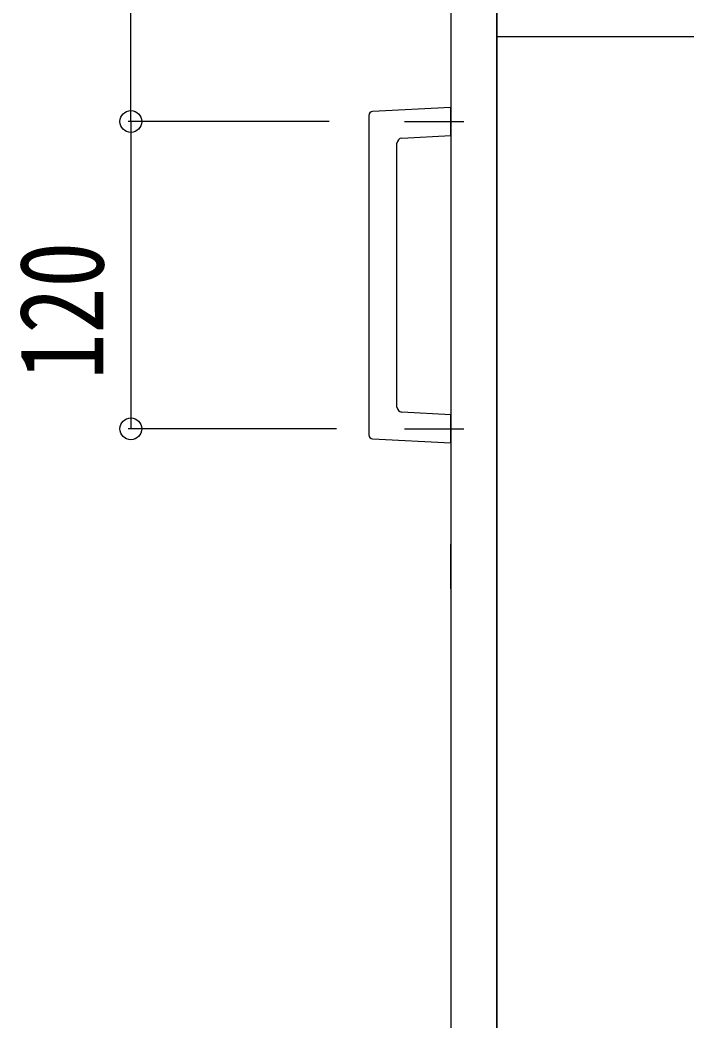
# Model space of a CAD drawing. Units: millimetres, scale not verified. Extents: x -4205 to 4205, y -2970 to 2970.
# Drawn here: x -2056.3 to -1795.6, y -1594.2 to -1203.4 of the extents above; entities that cross this region are included whole.
import ezdxf
from ezdxf.enums import TextEntityAlignment as Align

# ---------------------------------------------------------------- set-up
doc = ezdxf.new("R2010")
doc.units = ezdxf.units.MM
doc.header["$LTSCALE"] = 20
for name, color, linetype in [('0-3_YKK_12', 2, 'Continuous'), ('0-4_YKK_13', 4, 'Continuous'), ('0-5_YKK_D', 6, 'Continuous')]:
    doc.layers.add(name, color=color, linetype=linetype)
doc.styles.add('ＭＳ ゴシック', font='')
doc.styles.get('ＭＳ ゴシック').set_extended_font_data('MS Gothic')

msp = doc.modelspace()

# ---------------------------------------------------------------- linework, layer by layer
at = {"layer": '0-3_YKK_12'}
msp.add_line((-1504.98, -1210), (-1869.98, -1210), dxfattribs=at)
for points in [[(-1869.98, -1975), (-1489.98, -1975), (-1489.98, -1195), (-1869.98, -1195)], [(-1887.98, -1972), (-1869.98, -1972), (-1869.98, -1198), (-1887.98, -1198)]]:
    msp.add_lwpolyline(points, close=True, dxfattribs=at)
at = {"layer": '0-4_YKK_13'}
for p, q in [((-1887.98, -1230.5), (-1887.98, -1248)), ((-1887.98, -1237.49), (-1918.56, -1239.09)), ((-1887.98, -1248.51), (-1887.98, -1237.49)), ((-1919.98, -1240.59), (-1919.98, -1365.41)), ((-1906.03, -1243), (-1882.88, -1243)), ((-1907.08, -1249.51), (-1887.98, -1248.51)), ((-1908.98, -1354.49), (-1908.98, -1251.51)), ((-1887.98, -1357.49), (-1907.08, -1356.49)), ((-1887.98, -1368.51), (-1887.98, -1357.49)), ((-1906.03, -1363), (-1882.88, -1363)), ((-1918.56, -1366.9), (-1887.98, -1368.51)), ((-1887.98, -1425.5), (-1887.98, -1408))]:
    msp.add_line(p, q, dxfattribs=at)
for centre, radius, start, end in [((-1918.48, -1240.59), 1.5, 92.7637, 180.2112), ((-1906.98, -1251.51), 2, 93.1953, 179.7952), ((-1906.98, -1354.49), 2, 180.1953, 266.7952), ((-1918.48, -1365.41), 1.5, 179.7637, 267.2112)]:
    msp.add_arc(centre, radius, start, end, dxfattribs=at)
at = {"layer": '0-5_YKK_D'}
for p, q in [((-1935.48, -1243), (-2013.98, -1243)), ((-1935.48, -1243), (-2013.98, -1243)), ((-2012.98, -1243), (-2012.98, -1363)), ((-1932.57, -1363), (-2013.98, -1363))]:
    msp.add_line(p, q, dxfattribs=at)
msp.add_lwpolyline([(-2012.98, -1243), (-2012.98, -1198), (-2012.98, -1126.6)], dxfattribs=at)
for centre in [(-2012.98, -1243), (-2012.98, -1243), (-2012.98, -1363)]:
    msp.add_circle(centre, 4.25, dxfattribs=at)

# ---------------------------------------------------------------- texts
at = {"layer": '0-5_YKK_D', "style": 'ＭＳ ゴシック', "width": 0.8}
msp.add_text('120', height=32.99, rotation=90, dxfattribs=at).set_placement((-2013.78, -1343.8), align=Align.BOTTOM_LEFT)

doc.saveas('drawing.dxf')
